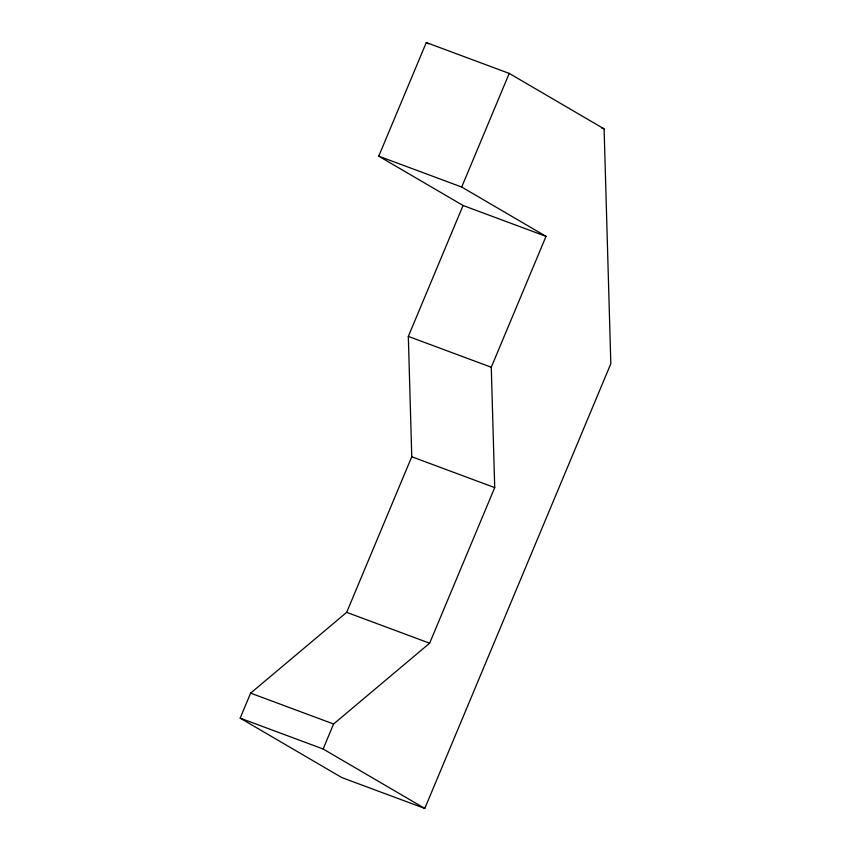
<?xml version="1.0" encoding="UTF-8"?>
<svg xmlns="http://www.w3.org/2000/svg" width="851" height="851" viewBox="0 0 851 851"><rect width="100%" height="100%" fill="white"/><g stroke="black" fill="none" stroke-linecap="round" stroke-linejoin="round"><path stroke-width="1.28" d="M378.748 156.18L426.277 42.55L509.228 73.409L604.104 128.884L610.827 363.717L424.798 808.45L341.847 777.591L240.173 718.138L250.63 693.139L346.676 612.358L411.767 456.753L408.32 336.4L463.072 205.495L378.748 156.18L461.699 187.039L546.023 236.355L491.272 367.26L494.718 487.612L429.627 643.218L333.581 723.999L323.125 748.997L424.798 808.45M461.699 187.039L509.228 73.409M601.625 127.969L604.104 128.884M463.072 205.495L546.023 236.355M408.32 336.4L491.272 367.26M411.767 456.753L494.718 487.612M346.676 612.358L429.627 643.218M250.63 693.139L333.581 723.999M240.173 718.138L323.125 748.997M426.277 42.55L428.564 43.89"/></g></svg>
